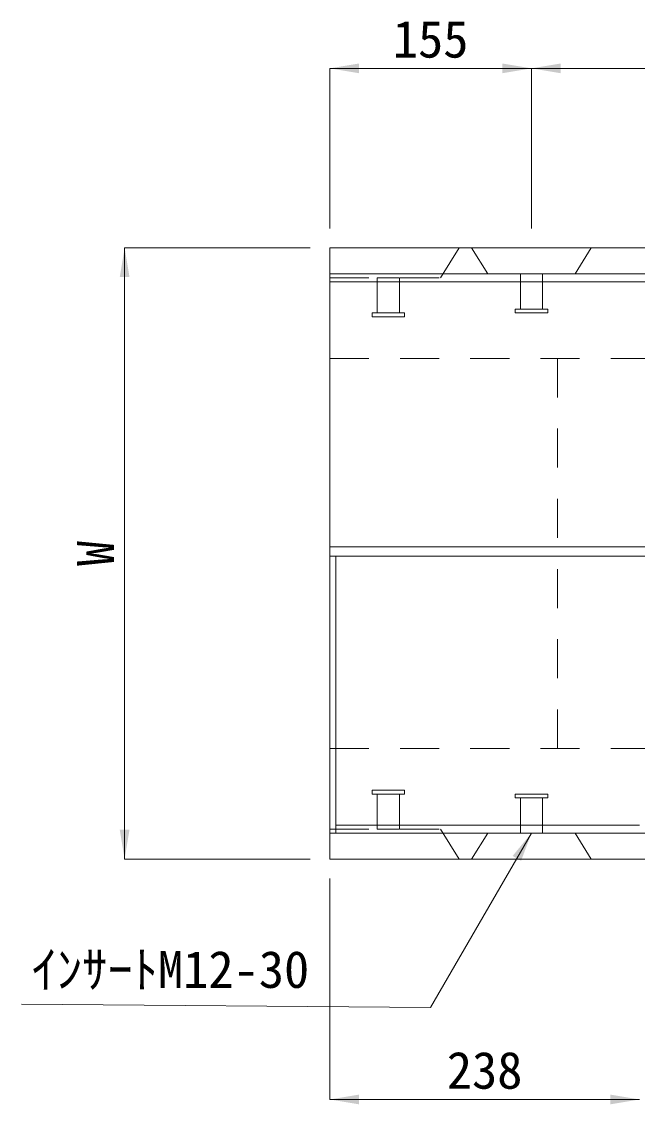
# Model space of a CAD drawing. Units: millimetres at full size. Extents: x 289 to 42849, y -1182 to 27464.
# Drawn here: x 8621 to 9094, y 5651 to 6484 of the extents above; entities that cross this region are included whole.
import ezdxf
from ezdxf.enums import TextEntityAlignment as Align

# ---------------------------------------------------------------- set-up
doc = ezdxf.new("R2010")
doc.units = ezdxf.units.MM
doc.header["$LTSCALE"] = 40
doc.linetypes.add('DASHED_SPACED', pattern=[12, 6, -6])
doc.linetypes.add('USER2', pattern=[1.35, 0.75, -0.6])
for name, color, linetype, lineweight in [('0_2', 7, 'Continuous', 20), ('インサート', 3, 'USER2', 5), ('寸法線', 7, 'Continuous', 9), ('本体', 2, 'Continuous', 9)]:
    doc.layers.add(name, color=color, linetype=linetype, lineweight=lineweight)
doc.styles.add('ＭＳ ゴシック', font='')
doc.styles.get('ＭＳ ゴシック').set_extended_font_data('MS Gothic')

# ---------------------------------------------------------------- blocks, each defined once
blk = doc.blocks.new('filled_arrow')
at = {"color": 0, "linetype": 'Continuous', "lineweight": -2}
blk.add_solid([(7.5, 1.25), (0, 0), (7.5, -1.25)], dxfattribs=at)

msp = doc.modelspace()

# ---------------------------------------------------------------- linework, layer by layer
at = {"layer": '0_2', "linetype": 'DASHED_SPACED', "lineweight": 9}
for p, q in [((9004.14, 6289.56), (9004.14, 6262.56)), ((9021.14, 6289.56), (9021.14, 6262.56)), ((9025.14, 6262.56), (9000.14, 6262.56)), ((9000.14, 6262.56), (9000.14, 6259.56)), ((9025.14, 6262.56), (9025.14, 6259.56)), ((9025.14, 6259.56), (9000.14, 6259.56)), ((9025.14, 5889.56), (9000.14, 5889.56)), ((9000.14, 5886.56), (9000.14, 5889.56)), ((9025.14, 5886.56), (9025.14, 5889.56)), ((9025.14, 5886.56), (9000.14, 5886.56)), ((9004.14, 5859.56), (9004.14, 5886.56)), ((9021.14, 5859.56), (9021.14, 5886.56))]:
    msp.add_line(p, q, dxfattribs=at)
at = {"layer": '0_2', "lineweight": 9}
msp.add_line((9092.4, 5859.56), (9026.65, 5859.56), dxfattribs=at)
at = {"layer": 'インサート'}
for p, q in [((8911.14, 6286.56), (8894.14, 6286.56)), ((8894.14, 6286.56), (8894.14, 6259.56)), ((8911.14, 6286.56), (8911.14, 6259.56)), ((9004.14, 6289.56), (9004.14, 6262.56)), ((9021.14, 6289.56), (9021.14, 6262.56)), ((9025.14, 6262.56), (9000.14, 6262.56)), ((9000.14, 6262.56), (9000.14, 6259.56)), ((9025.14, 6262.56), (9025.14, 6259.56)), ((8915.14, 6259.56), (8890.14, 6259.56)), ((8890.14, 6259.56), (8890.14, 6256.56)), ((8915.14, 6256.56), (8890.14, 6256.56)), ((8915.14, 6259.56), (8915.14, 6256.56)), ((9025.14, 6259.56), (9000.14, 6259.56)), ((8915.14, 5892.56), (8890.14, 5892.56)), ((8890.14, 5889.56), (8890.14, 5892.56)), ((8915.14, 5889.56), (8890.14, 5889.56)), ((8894.14, 5862.56), (8894.14, 5889.56)), ((8911.14, 5862.56), (8911.14, 5889.56)), ((8915.14, 5889.56), (8915.14, 5892.56)), ((9025.14, 5889.56), (9000.14, 5889.56)), ((9000.14, 5886.56), (9000.14, 5889.56)), ((9025.14, 5886.56), (9025.14, 5889.56)), ((9025.14, 5886.56), (9000.14, 5886.56)), ((9004.14, 5859.56), (9004.14, 5886.56)), ((9021.14, 5859.56), (9021.14, 5886.56)), ((8911.14, 5862.56), (8894.14, 5862.56))]:
    msp.add_line(p, q, dxfattribs=at)
at = {"layer": '寸法線'}
for p, q in [((8857.64, 6447.61), (9012.64, 6447.61)), ((8857.64, 6324.56), (8857.64, 6447.61)), ((9012.64, 6324.56), (9012.64, 6447.61)), ((9012.64, 6447.61), (9700.64, 6447.61)), ((9012.64, 6324.56), (9012.64, 6447.61)), ((8699.9, 6309.56), (8699.9, 5839.56)), ((8842.64, 6309.56), (8699.9, 6309.56)), ((8842.64, 5839.56), (8699.9, 5839.56)), ((8857.64, 5824.56), (8857.64, 5654.67)), ((8857.64, 5654.67), (9095.64, 5654.67))]:
    msp.add_line(p, q, dxfattribs=at)
msp.add_lwpolyline([(9012.64, 5859.56), (9001.39, 5840.08), (8935.12, 5725.3), (8620.75, 5727.89)], dxfattribs=at)
at = {"layer": '本体', "lineweight": 20}
for p, q in [((8857.64, 5839.56), (8857.64, 6309.56)), ((9855.64, 6309.56), (8857.64, 6309.56)), ((9855.64, 6289.56), (8857.64, 6289.56)), ((8857.64, 5859.56), (8857.64, 6289.56)), ((8857.64, 5859.56), (9855.64, 5859.56)), ((8857.64, 5839.56), (9855.64, 5839.56))]:
    msp.add_line(p, q, dxfattribs=at)
at = {"layer": '本体', "linetype": 'USER2'}
for p, q in [((8942.64, 6286.56), (8957.14, 6309.56)), ((8857.64, 6286.56), (8942.64, 6286.56)), ((8857.64, 6224.56), (9855.64, 6224.56)), ((9032.64, 6224.56), (9032.64, 5924.56)), ((8857.64, 5924.56), (9855.64, 5924.56)), ((8857.64, 5862.56), (8942.64, 5862.56)), ((8942.64, 5862.56), (8957.14, 5839.56))]:
    msp.add_line(p, q, dxfattribs=at)
at = {"layer": '本体'}
for p, q in [((8966.64, 6309.57), (8979.14, 6289.57)), ((9058.64, 6309.57), (9046.14, 6289.57)), ((8979.14, 6289.57), (9046.14, 6289.57)), ((8857.64, 6079.56), (9855.64, 6079.56)), ((8857.64, 6072.56), (9855.64, 6072.56)), ((8966.64, 5839.56), (8979.14, 5859.56)), ((8979.14, 5859.56), (9046.14, 5859.56)), ((9058.64, 5839.56), (9046.14, 5859.56))]:
    msp.add_line(p, q, dxfattribs=at)
at = {"layer": '本体', "color": 7}
for p, q in [((8857.64, 6283.56), (9855.64, 6283.56)), ((8862.14, 5865.56), (9095.64, 5865.56))]:
    msp.add_line(p, q, dxfattribs=at)
at = {"layer": '本体', "color": 7, "lineweight": 5}
msp.add_line((8862.14, 6072.56), (8862.14, 5859.56), dxfattribs=at)

# ---------------------------------------------------------------- block references
at = {"layer": '寸法線', "xscale": 3, "yscale": 3}
for p in [(8857.64, 6447.61), (9012.64, 6447.61), (8857.64, 5654.67)]:
    msp.add_blockref('filled_arrow', p, dxfattribs=at)
for p, rotation in [((9012.64, 6447.61), 180), ((8699.9, 6309.56), 270), ((8699.9, 5839.56), 90), ((9012.64, 5859.56), 240), ((9095.64, 5654.67), 180)]:
    msp.add_blockref('filled_arrow', p, dxfattribs=dict(at, rotation=rotation))

# ---------------------------------------------------------------- texts
at = {"layer": '寸法線', "style": 'ＭＳ ゴシック'}
for s, p in [('155', (8935.14, 6470.11)), ('ｲﾝｻｰﾄM12-30', (8735.13, 5754.7)), ('238', (8976.64, 5677.17))]:
    msp.add_text(s, height=28.48, dxfattribs=at).set_placement(p, align=Align.MIDDLE_CENTER)
msp.add_text('W', height=28.48, rotation=90, dxfattribs=at).set_placement((8677.4, 6074.56), align=Align.MIDDLE_CENTER)

doc.saveas('drawing.dxf')
